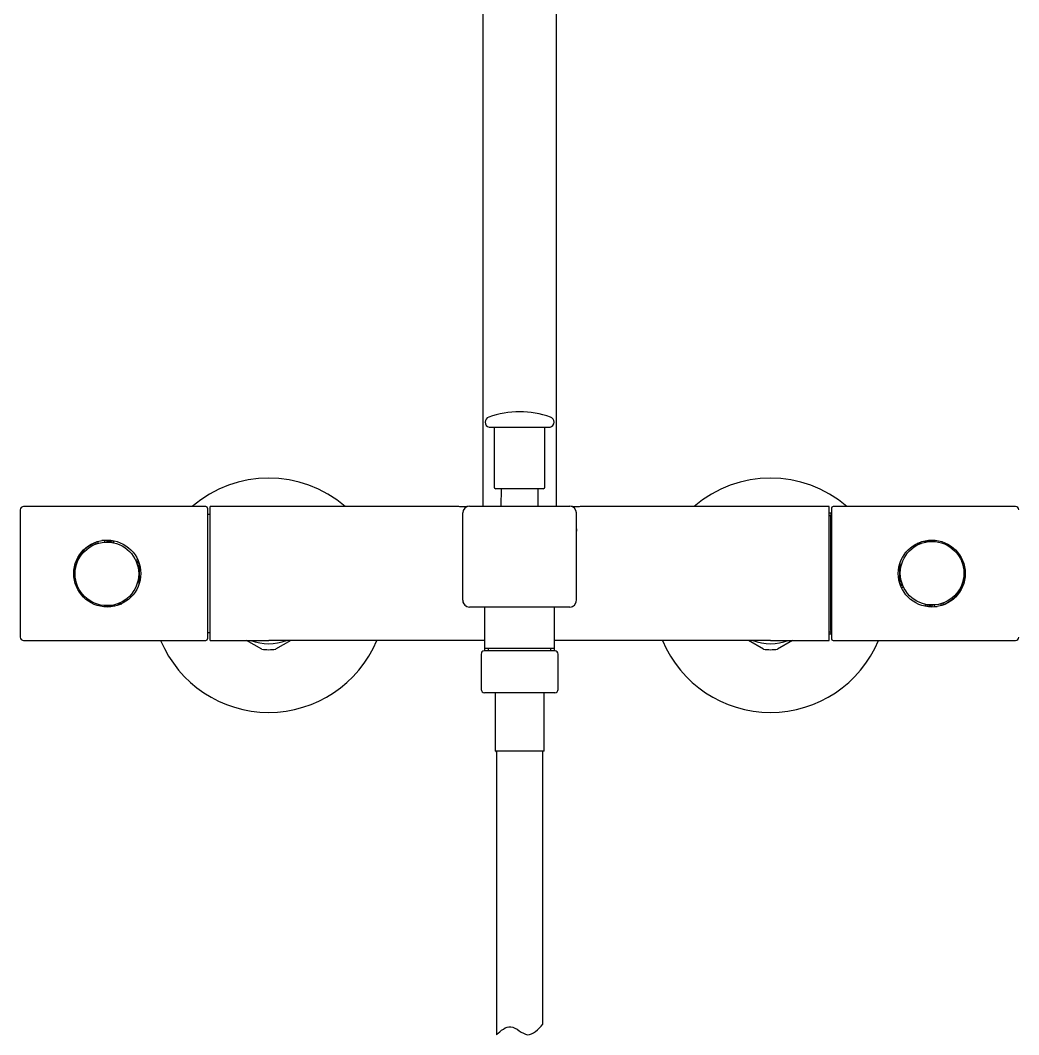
# Model space of a CAD drawing. Header units: millimetres. Extents: x 169 to 4368, y -1049 to 1924.
# Drawn here: x 439.2 to 469.04, y 1044.35 to 1074.66 of the extents above; entities that cross this region are included whole.
import ezdxf

# ---------------------------------------------------------------- set-up
doc = ezdxf.new("R2010")
doc.units = ezdxf.units.MM

msp = doc.modelspace()

# ---------------------------------------------------------------- linework, layer by layer
for p, q in [((453.024, 1162.765), (453.024, 1060.135)), ((455.224, 1060.135), (455.224, 1162.765)), ((453.214, 1062.496), (455.033, 1062.496)), ((453.364, 1062.496), (453.364, 1060.708)), ((454.883, 1060.708), (454.883, 1062.496)), ((454.833, 1060.658), (453.414, 1060.658)), ((453.57, 1060.658), (453.566, 1060.135)), ((454.681, 1060.135), (454.677, 1060.658)), ((439.199, 1060.025), (439.199, 1056.225)), ((444.749, 1060.125), (439.299, 1060.125)), ((444.799, 1060.075), (444.799, 1056.175)), ((444.874, 1058.97), (444.874, 1060.125)), ((446.624, 1060.125), (444.874, 1060.125)), ((452.261, 1060.125), (446.624, 1060.125)), ((452.624, 1060.135), (455.624, 1060.135)), ((461.624, 1060.125), (455.986, 1060.125)), ((463.374, 1060.125), (461.624, 1060.125)), ((463.374, 1058.97), (463.374, 1060.125)), ((463.444, 1060.075), (463.444, 1056.175)), ((468.944, 1060.125), (463.494, 1060.125)), ((444.874, 1059.885), (444.799, 1059.885)), ((452.424, 1057.325), (452.424, 1059.935)), ((455.824, 1057.325), (455.824, 1059.935)), ((463.424, 1059.925), (463.374, 1059.925)), ((463.374, 1059.864), (463.424, 1059.864)), ((463.424, 1059.925), (463.424, 1059.825)), ((463.444, 1059.825), (463.424, 1059.825)), ((463.424, 1059.487), (463.424, 1059.825)), ((463.424, 1058.463), (463.424, 1059.487)), ((463.424, 1059.487), (463.444, 1059.487)), ((441.459, 1059.066), (441.459, 1059.049)), ((441.519, 1059.064), (441.519, 1059.085)), ((441.519, 1059.064), (441.519, 1059.026)), ((441.719, 1059.112), (441.638, 1059.112)), ((441.719, 1059.122), (441.719, 1059.112)), ((441.719, 1059.112), (441.719, 1059.064)), ((441.719, 1059.062), (441.719, 1059.064)), ((441.811, 1059.095), (441.907, 1059.095)), ((441.999, 1059.041), (441.999, 1059.105)), ((466.204, 1059.096), (466.499, 1059.096)), ((466.499, 1059.124), (466.499, 1059.096)), ((466.499, 1059.096), (466.499, 1059.084)), ((466.524, 1059.082), (466.524, 1059.122)), ((441.459, 1059.049), (441.459, 1059.006)), ((444.874, 1056.125), (444.874, 1058.97)), ((463.374, 1056.125), (463.374, 1058.97)), ((466.009, 1059.026), (466.123, 1059.026)), ((466.124, 1059.026), (466.009, 1059.026)), ((466.924, 1058.961), (466.924, 1059.002)), ((442.639, 1058.539), (442.709, 1058.539)), ((442.662, 1058.487), (442.73, 1058.487)), ((463.444, 1058.463), (463.424, 1058.463)), ((463.424, 1057.787), (463.424, 1058.463)), ((467.334, 1058.581), (467.334, 1058.521)), ((440.839, 1058.116), (440.839, 1058.405)), ((442.744, 1058.437), (442.682, 1058.437)), ((442.744, 1058.437), (442.744, 1057.798)), ((442.759, 1057.845), (442.759, 1058.405)), ((465.484, 1058.405), (465.484, 1057.845)), ((465.499, 1057.813), (465.499, 1058.452)), ((440.839, 1058.113), (440.839, 1058.116)), ((467.404, 1058.137), (467.404, 1058.134)), ((467.404, 1058.134), (467.404, 1057.845)), ((440.909, 1057.669), (440.909, 1057.729)), ((463.424, 1056.763), (463.424, 1057.787)), ((463.424, 1057.787), (463.444, 1057.787)), ((465.499, 1057.813), (465.56, 1057.813)), ((465.58, 1057.763), (465.512, 1057.763)), ((465.603, 1057.711), (465.534, 1057.711)), ((441.319, 1057.289), (441.319, 1057.248)), ((466.784, 1057.201), (466.784, 1057.244)), ((441.719, 1057.168), (441.719, 1057.128)), ((441.744, 1057.154), (441.744, 1057.166)), ((441.744, 1057.126), (441.744, 1057.154)), ((442.038, 1057.154), (441.744, 1057.154)), ((442.233, 1057.224), (442.119, 1057.224)), ((442.119, 1057.224), (442.233, 1057.224)), ((455.624, 1057.125), (452.624, 1057.125)), ((453.076, 1057.125), (453.076, 1055.885)), ((455.171, 1055.885), (455.171, 1057.125)), ((466.244, 1057.208), (466.244, 1057.145)), ((466.431, 1057.155), (466.335, 1057.155)), ((466.524, 1057.188), (466.524, 1057.185)), ((466.524, 1057.138), (466.524, 1057.185)), ((466.524, 1057.128), (466.524, 1057.138)), ((466.524, 1057.138), (466.604, 1057.138)), ((466.724, 1057.185), (466.724, 1057.224)), ((466.724, 1057.185), (466.724, 1057.165)), ((466.784, 1057.184), (466.784, 1057.201)), ((463.444, 1056.763), (463.424, 1056.763)), ((463.424, 1056.425), (463.424, 1056.763)), ((444.799, 1056.365), (444.874, 1056.365)), ((463.374, 1056.386), (463.424, 1056.386)), ((463.424, 1056.425), (463.424, 1056.325)), ((463.424, 1056.425), (463.444, 1056.425)), ((439.299, 1056.125), (444.749, 1056.125)), ((444.874, 1056.125), (446.622, 1056.125)), ((446.415, 1055.863), (445.962, 1056.125)), ((453.076, 1056.125), (446.624, 1056.125)), ((447.285, 1056.125), (446.832, 1055.863)), ((461.624, 1056.125), (455.171, 1056.125)), ((461.415, 1055.863), (460.962, 1056.125)), ((461.625, 1056.125), (463.374, 1056.125)), ((462.285, 1056.125), (461.832, 1055.863)), ((463.374, 1056.325), (463.424, 1056.325)), ((463.494, 1056.125), (468.944, 1056.125)), ((455.184, 1055.815), (453.064, 1055.815)), ((453.076, 1055.885), (453.076, 1055.815)), ((455.171, 1055.885), (453.076, 1055.885)), ((453.192, 1055.815), (453.192, 1055.885)), ((455.055, 1055.815), (455.055, 1055.885)), ((455.171, 1055.815), (455.171, 1055.885)), ((452.974, 1055.715), (452.974, 1054.665)), ((455.274, 1054.665), (455.274, 1055.715)), ((455.174, 1054.565), (453.074, 1054.565)), ((453.389, 1054.565), (453.389, 1052.815)), ((454.859, 1052.815), (454.859, 1054.565)), ((454.859, 1052.815), (453.389, 1052.815)), ((453.434, 1052.81), (453.434, 1052.628)), ((454.814, 1044.657), (454.814, 1052.815)), ((453.434, 1052.628), (453.434, 1044.346))]:
    msp.add_line(p, q)
for centre, radius in [((441.799, 1058.125), 1), ((441.789, 1058.115), 0.95), ((466.444, 1058.125), 1), ((466.454, 1058.135), 0.95)]:
    msp.add_circle(centre, radius)
for centre, radius, start, end in [((453.254, 1062.651), 0.16, 109.2373, 255.53), ((454.124, 1060.158), 2.8, 70.7627, 109.2373), ((454.993, 1062.651), 0.16, 284.47, 70.7627), ((446.624, 1057.475), 3.5, 49.213, 130.787), ((461.624, 1057.475), 3.5, 49.213, 130.787), ((453.414, 1060.708), 0.05, 180, 270), ((454.833, 1060.708), 0.05, 270, 0), ((439.299, 1060.025), 0.1, 90, 180), ((444.749, 1060.075), 0.05, 0, 90), ((452.624, 1059.935), 0.2, 90, 180), ((455.624, 1059.935), 0.2, 0, 90), ((463.494, 1060.075), 0.05, 90, 180), ((468.944, 1060.025), 0.1, 0, 90), ((483.638, 1059.528), 27.815, 180.1385, 180.2847), ((441.812, 1059.061), 0.0343, 90.8069, 172.9657), ((441.907, 1059.061), 0.0338, 2.7037, 89.3651), ((441.792, 1058.121), 0.986, 109.7798, 159.5349), ((466.986, 1058.883), 0.0317, 56.6619, 57.6372), ((467.484, 1058.521), 0.15, 180, 200.5504), ((440.759, 1057.729), 0.15, 0, 20.5504), ((466.45, 1058.129), 0.986, 289.7798, 339.5349), ((441.256, 1057.367), 0.0317, 236.6619, 237.6372), ((452.624, 1057.325), 0.2, 180, 270), ((452.567, 1057.311), 0.142, 190.5245, 200.4704), ((455.624, 1057.325), 0.2, 270, 0), ((455.682, 1057.311), 0.14, 339.4777, 349.5773), ((452.465, 1056.943), 0.214, 68.2383, 79.347), ((452.611, 1057.293), 0.166, 256.6083, 259.7558), ((455.638, 1057.285), 0.158, 280.2268, 283.5307), ((455.783, 1056.941), 0.216, 101.0679, 111.7239), ((455.783, 1056.941), 0.216, 100.7149, 101.0637), ((466.335, 1057.189), 0.0338, 182.7037, 269.3651), ((466.43, 1057.189), 0.0343, 270.8069, 352.9657), ((439.299, 1056.225), 0.1, 180, 270), ((446.624, 1057.475), 3.5, 202.6881, 337.3119), ((444.749, 1056.175), 0.05, 270, 0), ((446.624, 1057.475), 1.45, 248.5967, 291.4033), ((446.624, 1057.475), 1.35, 269.9286, 270), ((446.527, 1057.988), 1.866, 272.9208, 272.9514), ((446.624, 1057.475), 1.35, 270, 270.0657), ((461.624, 1057.475), 3.5, 202.6881, 337.3119), ((461.624, 1057.475), 1.45, 248.5967, 291.4033), ((461.624, 1057.475), 1.35, 269.9343, 270), ((461.624, 1057.475), 1.35, 270, 270.0566), ((461.72, 1057.988), 1.866, 267.0486, 267.0792), ((463.494, 1056.175), 0.05, 180, 270), ((468.944, 1056.225), 0.1, 270, 0), ((446.624, 1057.475), 1.625, 262.6199, 277.3801), ((453.074, 1055.715), 0.1, 95.7392, 180), ((455.174, 1055.715), 0.1, 0, 84.2608), ((461.624, 1057.475), 1.625, 262.6199, 277.3801), ((453.074, 1054.665), 0.1, 180, 270), ((455.174, 1054.665), 0.1, 270, 0), ((454.053, 1052.959), 0.654, 192.7044, 193.3547)]:
    msp.add_arc(centre, radius, start, end)
for centre, major_axis in [((466.992, 1058.523), (-0.012, 0.7)), ((441.25, 1057.727), (0.012, -0.7))]:
    msp.add_ellipse(centre, major_axis=major_axis, ratio=0.049482, start_param=0.853032, end_param=0.930228)
for points, knots in [([(452.583, 1060.131), (452.583, 1060.131), (452.582, 1060.131), (452.581, 1060.13), (452.578, 1060.13), (452.571, 1060.129), (452.556, 1060.126), (452.527, 1060.122), (452.48, 1060.119), (452.434, 1060.119), (452.39, 1060.121), (452.354, 1060.122), (452.309, 1060.124), (452.28, 1060.125), (452.261, 1060.125)], [0, 0, 0, 0, 0.014234, 0.032709, 0.055208, 0.066881, 0.110552, 0.200897, 0.324674, 0.524029, 0.613067, 0.717093, 0.848174, 1, 1, 1, 1]), ([(455.986, 1060.125), (455.966, 1060.125), (455.936, 1060.124), (455.889, 1060.122), (455.848, 1060.12), (455.801, 1060.119), (455.751, 1060.12), (455.709, 1060.124), (455.683, 1060.127), (455.671, 1060.13), (455.666, 1060.13), (455.665, 1060.131), (455.664, 1060.131), (455.664, 1060.131)], [0, 0, 0, 0, 0.164085, 0.294237, 0.396316, 0.535004, 0.713222, 0.838847, 0.915279, 0.94162, 0.960681, 0.985689, 1, 1, 1, 1]), ([(466.499, 1059.108), (466.5, 1059.109), (466.501, 1059.11), (466.506, 1059.114), (466.509, 1059.118), (466.512, 1059.123), (466.512, 1059.123), (466.512, 1059.123)], [0, 0, 0, 0, 0.241821, 0.241821, 0.981895, 0.981895, 1, 1, 1, 1]), ([(440.869, 1058.466), (440.867, 1058.463), (440.866, 1058.46), (440.863, 1058.453), (440.862, 1058.45), (440.86, 1058.445), (440.859, 1058.444), (440.857, 1058.441), (440.856, 1058.439), (440.855, 1058.437), (440.853, 1058.435), (440.852, 1058.433), (440.851, 1058.433), (440.85, 1058.432), (440.849, 1058.431), (440.849, 1058.431)], [0, 0, 0, 0, 0.25, 0.25, 0.5, 0.5, 0.625, 0.625, 0.75, 0.75, 0.875, 0.875, 0.9375, 0.9375, 1, 1, 1, 1]), ([(467.374, 1057.784), (467.375, 1057.787), (467.376, 1057.79), (467.379, 1057.797), (467.38, 1057.8), (467.382, 1057.804), (467.383, 1057.806), (467.385, 1057.809), (467.386, 1057.811), (467.388, 1057.813), (467.389, 1057.815), (467.39, 1057.817), (467.391, 1057.817), (467.392, 1057.818), (467.393, 1057.818), (467.393, 1057.819)], [0, 0, 0, 0, 0.25, 0.25, 0.5, 0.5, 0.625, 0.625, 0.75, 0.75, 0.875, 0.875, 0.9375, 0.9375, 1, 1, 1, 1]), ([(441.744, 1057.142), (441.742, 1057.141), (441.741, 1057.14), (441.736, 1057.136), (441.733, 1057.132), (441.73, 1057.127), (441.73, 1057.127), (441.73, 1057.127)], [0, 0, 0, 0, 0.241821, 0.241821, 0.981895, 0.981895, 1, 1, 1, 1]), ([(453.434, 1044.346), (453.566, 1044.466), (453.877, 1044.752), (454.365, 1044.156), (454.683, 1044.505), (454.814, 1044.657)], [0, 0, 0, 0, 0.305452, 0.65711, 1, 1, 1, 1])]:
    msp.add_open_spline(points, degree=3, knots=knots)
for points, degree in [([(441.941, 1059.053), (441.941, 1059.058), (441.94, 1059.063)], 2), ([(440.846, 1058.431), (440.847, 1058.431), (440.848, 1058.431), (440.849, 1058.431)], 3), ([(467.396, 1057.819), (467.395, 1057.819), (467.394, 1057.819), (467.393, 1057.819)], 3), ([(466.301, 1057.197), (466.301, 1057.192), (466.302, 1057.187)], 2), ([(453.433, 1052.792), (453.419, 1052.8), (453.414, 1052.807), (453.418, 1052.815)], 3), ([(453.435, 1052.815), (453.434, 1052.813), (453.434, 1052.812), (453.434, 1052.81)], 3)]:
    msp.add_open_spline(points, degree=degree)

doc.saveas('drawing.dxf')
